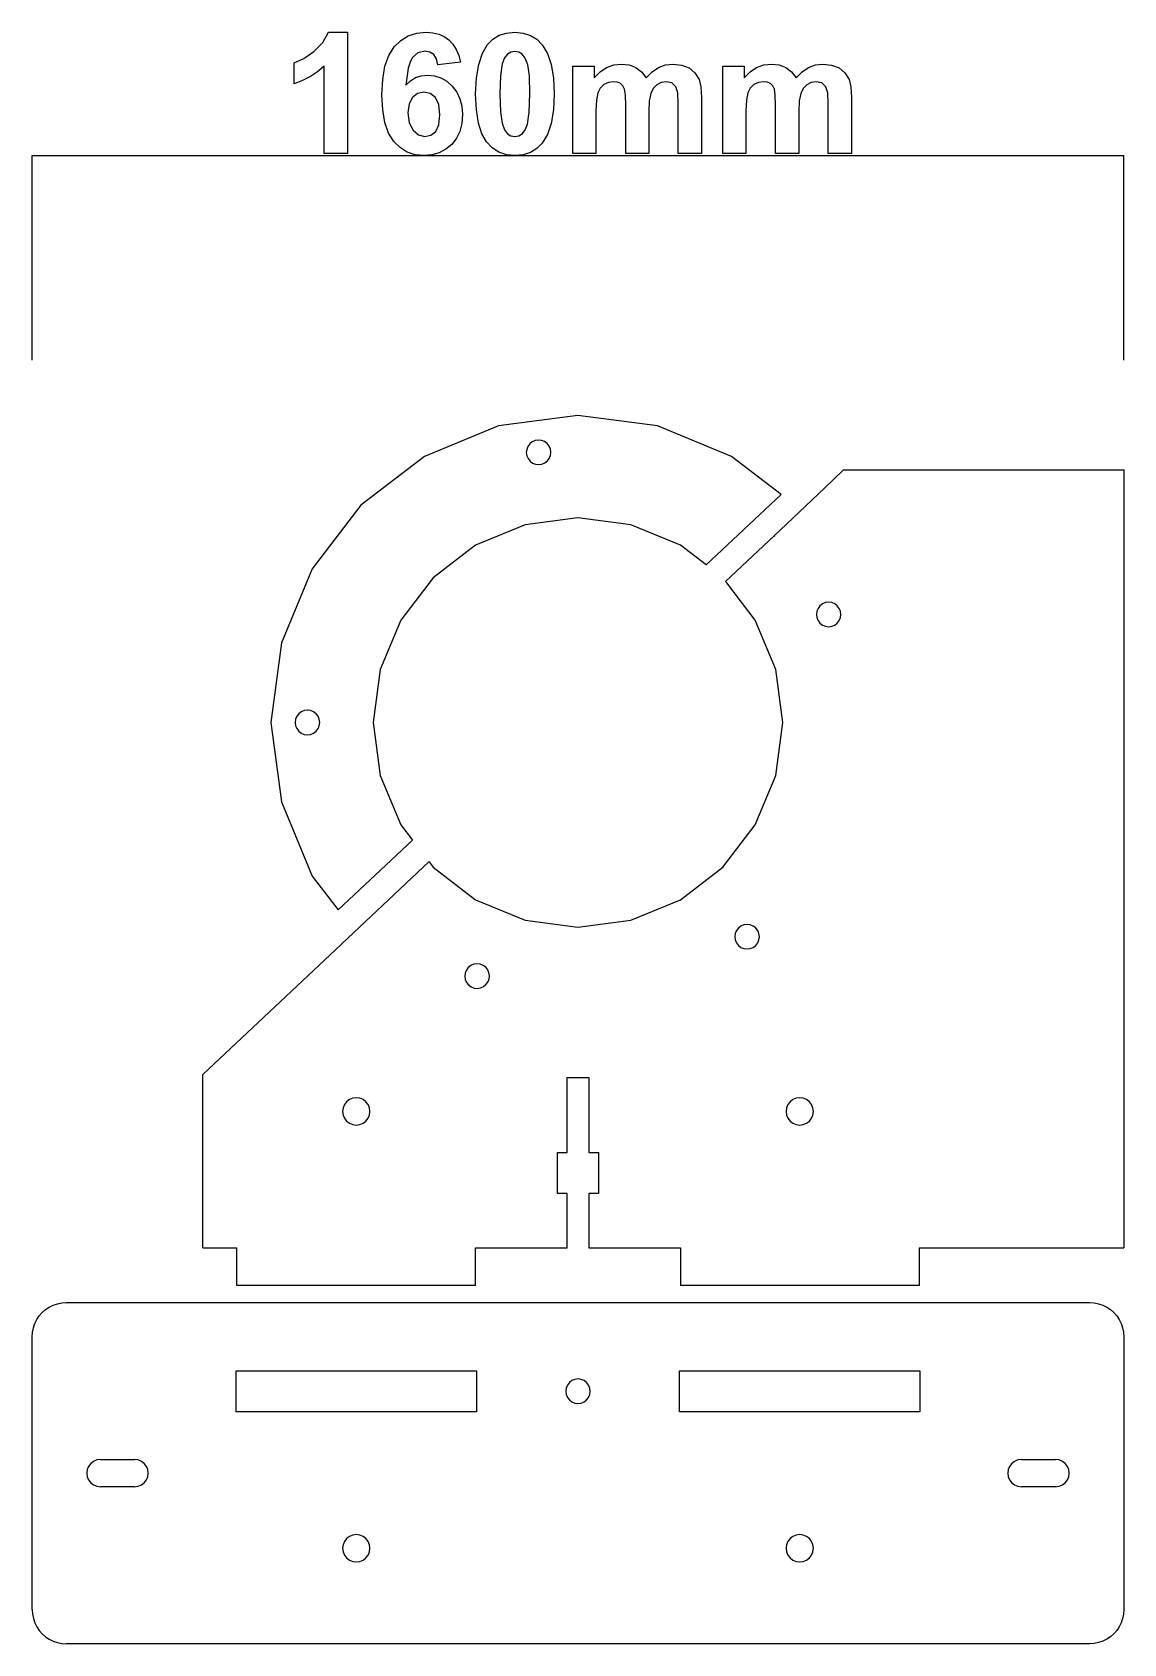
# Model space of a CAD drawing. Header units: metres. Extents: x 0 to 540, y -206 to 241.
# Drawn here: x 380 to 540, y 5 to 241.1 of the extents above; entities that cross this region are included whole.
import ezdxf

# ---------------------------------------------------------------- set-up
doc = ezdxf.new("R2010")
doc.units = ezdxf.units.M

msp = doc.modelspace()

# ---------------------------------------------------------------- linework, layer by layer
at = {"layer": '160mm'}
for p, q in [((422.62, 239.63, 0.09), (423.44, 241.14, 0.09)), ((423.44, 241.14, 0.09), (426.19, 241.14, 0.09)), ((426.19, 241.14, 0.09), (426.19, 223.37, 0.09)), ((435.13, 240.61, 0.09), (436.37, 241.01, 0.09)), ((436.37, 241.01, 0.09), (437.73, 241.14, 0.09)), ((437.73, 241.14, 0.09), (438.7, 241.07, 0.09)), ((438.7, 241.07, 0.09), (439.58, 240.86, 0.09)), ((448.46, 240.69, 0.09), (449.53, 241.03, 0.09)), ((449.53, 241.03, 0.09), (450.75, 241.14, 0.09)), ((450.75, 241.14, 0.09), (451.96, 241.03, 0.09)), ((451.96, 241.03, 0.09), (453.04, 240.68, 0.09)), ((421.3, 238.31, 0.09), (422.62, 239.63, 0.09)), ((432.28, 237.75, 0.09), (433.06, 238.99, 0.09)), ((433.06, 238.99, 0.09), (434.03, 239.93, 0.09)), ((434.03, 239.93, 0.09), (435.13, 240.61, 0.09)), ((439.58, 240.86, 0.09), (440.37, 240.51, 0.09)), ((440.37, 240.51, 0.09), (441.07, 240.01, 0.09)), ((441.07, 240.01, 0.09), (441.67, 239.39, 0.09)), ((441.67, 239.39, 0.09), (442.15, 238.63, 0.09)), ((442.15, 238.63, 0.09), (442.52, 237.75, 0.09)), ((445.98, 238.06, 0.09), (446.74, 239.33, 0.09)), ((446.74, 239.33, 0.09), (447.53, 240.12, 0.09)), ((447.53, 240.12, 0.09), (448.46, 240.69, 0.09)), ((453.04, 240.68, 0.09), (453.97, 240.11, 0.09)), ((453.97, 240.11, 0.09), (454.77, 239.31, 0.09)), ((454.77, 239.31, 0.09), (455.52, 238.04, 0.09)), ((418.42, 236.66, 0.09), (419.8, 237.29, 0.09)), ((418.42, 233.59, 0.09), (418.42, 236.66, 0.09)), ((419.8, 237.29, 0.09), (421.3, 238.31, 0.09)), ((422.8, 236.16, 0.09), (421.83, 235.34, 0.09)), ((422.8, 223.37, 0.09), (422.8, 236.16, 0.09)), ((431.38, 234.24, 0.09), (431.71, 236.17, 0.09)), ((431.71, 236.17, 0.09), (432.28, 237.75, 0.09)), ((435.38, 236.77, 0.09), (435.11, 235.9, 0.09)), ((435.71, 237.39, 0.09), (435.38, 236.77, 0.09)), ((436.54, 238.11, 0.09), (435.71, 237.39, 0.09)), ((437.53, 238.35, 0.09), (436.54, 238.11, 0.09)), ((438.26, 238.23, 0.09), (437.53, 238.35, 0.09)), ((438.85, 237.87, 0.09), (438.26, 238.23, 0.09)), ((439.26, 237.26, 0.09), (438.85, 237.87, 0.09)), ((439.47, 236.37, 0.09), (439.26, 237.26, 0.09)), ((442.76, 236.74, 0.09), (439.47, 236.37, 0.09)), ((442.52, 237.75, 0.09), (442.76, 236.74, 0.09)), ((445.11, 234.46, 0.09), (445.44, 236.43, 0.09)), ((445.44, 236.43, 0.09), (445.98, 238.06, 0.09)), ((448.9, 236.53, 0.09), (448.64, 234.77, 0.09)), ((449.22, 237.39, 0.09), (448.9, 236.53, 0.09)), ((449.65, 237.94, 0.09), (449.22, 237.39, 0.09)), ((450.17, 238.23, 0.09), (449.65, 237.94, 0.09)), ((450.75, 238.33, 0.09), (450.17, 238.23, 0.09)), ((451.33, 238.23, 0.09), (450.75, 238.33, 0.09)), ((451.84, 237.94, 0.09), (451.33, 238.23, 0.09)), ((452.28, 237.35, 0.09), (451.84, 237.94, 0.09)), ((452.63, 236.38, 0.09), (452.28, 237.35, 0.09)), ((452.87, 234.73, 0.09), (452.63, 236.38, 0.09)), ((455.52, 238.04, 0.09), (456.06, 236.42, 0.09)), ((456.06, 236.42, 0.09), (456.39, 234.44, 0.09)), ((459.24, 236.19, 0.09), (462.36, 236.19, 0.09)), ((459.24, 223.37, 0.09), (459.24, 236.19, 0.09)), ((462.36, 236.19, 0.09), (462.36, 234.44, 0.09)), ((464.2, 235.97, 0.09), (465.24, 236.36, 0.09)), ((465.24, 236.36, 0.09), (466.36, 236.48, 0.09)), ((466.36, 236.48, 0.09), (467.51, 236.36, 0.09)), ((467.51, 236.36, 0.09), (468.5, 235.98, 0.09)), ((471.8, 235.98, 0.09), (472.81, 236.36, 0.09)), ((472.81, 236.36, 0.09), (473.89, 236.48, 0.09)), ((473.89, 236.48, 0.09), (475.2, 236.34, 0.09)), ((475.2, 236.34, 0.09), (476.28, 235.91, 0.09)), ((481.22, 236.19, 0.09), (484.35, 236.19, 0.09)), ((481.22, 223.37, 0.09), (481.22, 236.19, 0.09)), ((484.35, 236.19, 0.09), (484.35, 234.44, 0.09)), ((486.18, 235.97, 0.09), (487.22, 236.36, 0.09)), ((487.22, 236.36, 0.09), (488.34, 236.48, 0.09)), ((488.34, 236.48, 0.09), (489.49, 236.36, 0.09)), ((489.49, 236.36, 0.09), (490.48, 235.98, 0.09)), ((493.79, 235.98, 0.09), (494.8, 236.36, 0.09)), ((494.8, 236.36, 0.09), (495.88, 236.48, 0.09)), ((495.88, 236.48, 0.09), (497.18, 236.34, 0.09)), ((497.18, 236.34, 0.09), (498.27, 235.91, 0.09)), ((419.64, 234.06, 0.09), (418.42, 233.59, 0.09)), ((420.78, 234.64, 0.09), (419.64, 234.06, 0.09)), ((421.83, 235.34, 0.09), (420.78, 234.64, 0.09)), ((431.26, 231.98, 0.09), (431.38, 234.24, 0.09)), ((435.11, 235.9, 0.09), (434.78, 233.37, 0.09)), ((434.78, 233.37, 0.09), (435.45, 234.02, 0.09)), ((435.45, 234.02, 0.09), (436.2, 234.49, 0.09)), ((436.2, 234.49, 0.09), (437.02, 234.77, 0.09)), ((437.02, 234.77, 0.09), (437.93, 234.87, 0.09)), ((437.93, 234.87, 0.09), (438.95, 234.76, 0.09)), ((438.95, 234.76, 0.09), (439.9, 234.46, 0.09)), ((439.9, 234.46, 0.09), (440.77, 233.96, 0.09)), ((440.77, 233.96, 0.09), (441.57, 233.25, 0.09)), ((445, 232.14, 0.09), (445.11, 234.46, 0.09)), ((448.64, 234.77, 0.09), (448.55, 232.1, 0.09)), ((452.95, 232.1, 0.09), (452.87, 234.73, 0.09)), ((456.39, 234.44, 0.09), (456.5, 232.1, 0.09)), ((462.36, 234.44, 0.09), (463.24, 235.34, 0.09)), ((463.24, 235.34, 0.09), (464.2, 235.97, 0.09)), ((464.47, 233.78, 0.09), (463.8, 233.46, 0.09)), ((465.21, 233.89, 0.09), (464.47, 233.78, 0.09)), ((465.8, 233.82, 0.09), (465.21, 233.89, 0.09)), ((466.24, 233.62, 0.09), (465.8, 233.82, 0.09)), ((468.5, 235.98, 0.09), (469.32, 235.34, 0.09)), ((469.32, 235.34, 0.09), (469.98, 234.44, 0.09)), ((469.98, 234.44, 0.09), (470.86, 235.34, 0.09)), ((470.86, 235.34, 0.09), (471.8, 235.98, 0.09)), ((472.9, 233.89, 0.09), (472.21, 233.78, 0.09)), ((473.75, 233.71, 0.09), (472.9, 233.89, 0.09)), ((476.28, 235.91, 0.09), (477.14, 235.2, 0.09)), ((477.14, 235.2, 0.09), (477.74, 234.23, 0.09)), ((477.74, 234.23, 0.09), (478.01, 233.15, 0.09)), ((484.35, 234.44, 0.09), (485.23, 235.34, 0.09)), ((485.23, 235.34, 0.09), (486.18, 235.97, 0.09)), ((486.45, 233.78, 0.09), (485.78, 233.46, 0.09)), ((487.2, 233.89, 0.09), (486.45, 233.78, 0.09)), ((487.78, 233.82, 0.09), (487.2, 233.89, 0.09)), ((488.23, 233.62, 0.09), (487.78, 233.82, 0.09)), ((490.48, 235.98, 0.09), (491.3, 235.34, 0.09)), ((491.3, 235.34, 0.09), (491.96, 234.44, 0.09)), ((491.96, 234.44, 0.09), (492.84, 235.34, 0.09)), ((492.84, 235.34, 0.09), (493.79, 235.98, 0.09)), ((494.89, 233.89, 0.09), (494.19, 233.78, 0.09)), ((495.74, 233.71, 0.09), (494.89, 233.89, 0.09)), ((498.27, 235.91, 0.09), (499.12, 235.2, 0.09)), ((499.12, 235.2, 0.09), (499.73, 234.23, 0.09)), ((499.73, 234.23, 0.09), (499.99, 233.15, 0.09)), ((431.37, 229.77, 0.09), (431.26, 231.98, 0.09)), ((435.74, 231.6, 0.09), (435.24, 230.65, 0.09)), ((436.49, 232.17, 0.09), (435.74, 231.6, 0.09)), ((437.4, 232.37, 0.09), (436.49, 232.17, 0.09)), ((438.33, 232.17, 0.09), (437.4, 232.37, 0.09)), ((439.09, 231.56, 0.09), (438.33, 232.17, 0.09)), ((439.59, 230.53, 0.09), (439.09, 231.56, 0.09)), ((441.57, 233.25, 0.09), (442.23, 232.38, 0.09)), ((442.23, 232.38, 0.09), (442.7, 231.39, 0.09)), ((445.1, 229.78, 0.09), (445, 232.14, 0.09)), ((448.55, 232.1, 0.09), (448.63, 229.47, 0.09)), ((452.86, 229.44, 0.09), (452.95, 232.1, 0.09)), ((456.5, 232.1, 0.09), (456.39, 229.77, 0.09)), ((462.9, 232.25, 0.09), (462.7, 231.19, 0.09)), ((463.26, 232.95, 0.09), (462.9, 232.25, 0.09)), ((463.8, 233.46, 0.09), (463.26, 232.95, 0.09)), ((466.57, 233.29, 0.09), (466.24, 233.62, 0.09)), ((466.81, 232.81, 0.09), (466.57, 233.29, 0.09)), ((466.94, 231.94, 0.09), (466.81, 232.81, 0.09)), ((466.99, 230.4, 0.09), (466.94, 231.94, 0.09)), ((470.66, 232.18, 0.09), (470.45, 231.1, 0.09)), ((471.02, 232.92, 0.09), (470.66, 232.18, 0.09)), ((471.56, 233.45, 0.09), (471.02, 232.92, 0.09)), ((472.21, 233.78, 0.09), (471.56, 233.45, 0.09)), ((474.35, 233.16, 0.09), (473.75, 233.71, 0.09)), ((474.61, 232.27, 0.09), (474.35, 233.16, 0.09)), ((474.7, 230.7, 0.09), (474.61, 232.27, 0.09)), ((478.01, 233.15, 0.09), (478.09, 231.57, 0.09)), ((478.09, 231.57, 0.09), (478.09, 223.37, 0.09)), ((484.88, 232.25, 0.09), (484.68, 231.19, 0.09)), ((485.24, 232.95, 0.09), (484.88, 232.25, 0.09)), ((485.78, 233.46, 0.09), (485.24, 232.95, 0.09)), ((488.56, 233.29, 0.09), (488.23, 233.62, 0.09)), ((488.79, 232.81, 0.09), (488.56, 233.29, 0.09)), ((488.92, 231.94, 0.09), (488.79, 232.81, 0.09)), ((488.97, 230.4, 0.09), (488.92, 231.94, 0.09)), ((492.64, 232.18, 0.09), (492.43, 231.1, 0.09)), ((493.01, 232.92, 0.09), (492.64, 232.18, 0.09)), ((493.55, 233.45, 0.09), (493.01, 232.92, 0.09)), ((494.19, 233.78, 0.09), (493.55, 233.45, 0.09)), ((496.33, 233.16, 0.09), (495.74, 233.71, 0.09)), ((496.6, 232.27, 0.09), (496.33, 233.16, 0.09)), ((496.68, 230.7, 0.09), (496.6, 232.27, 0.09)), ((499.99, 233.15, 0.09), (500.08, 231.57, 0.09)), ((500.08, 231.57, 0.09), (500.08, 223.37, 0.09)), ((431.7, 227.9, 0.09), (431.37, 229.77, 0.09)), ((435.24, 230.65, 0.09), (435.07, 229.34, 0.09)), ((435.07, 229.34, 0.09), (435.26, 227.87, 0.09)), ((439.76, 229.03, 0.09), (439.59, 230.53, 0.09)), ((442.7, 231.39, 0.09), (442.99, 230.29, 0.09)), ((443.08, 229.07, 0.09), (442.98, 227.78, 0.09)), ((442.99, 230.29, 0.09), (443.08, 229.07, 0.09)), ((445.4, 227.82, 0.09), (445.1, 229.78, 0.09)), ((448.63, 229.47, 0.09), (448.87, 227.82, 0.09)), ((452.6, 227.68, 0.09), (452.86, 229.44, 0.09)), ((456.39, 229.77, 0.09), (456.06, 227.78, 0.09)), ((462.7, 231.19, 0.09), (462.63, 229.6, 0.09)), ((462.63, 229.6, 0.09), (462.63, 223.37, 0.09)), ((466.99, 223.37, 0.09), (466.99, 230.4, 0.09)), ((470.45, 231.1, 0.09), (470.38, 229.53, 0.09)), ((470.38, 229.53, 0.09), (470.38, 223.37, 0.09)), ((474.7, 223.37, 0.09), (474.7, 230.7, 0.09)), ((484.68, 231.19, 0.09), (484.61, 229.6, 0.09)), ((484.61, 229.6, 0.09), (484.61, 223.37, 0.09)), ((488.97, 223.37, 0.09), (488.97, 230.4, 0.09)), ((492.43, 231.1, 0.09), (492.36, 229.53, 0.09)), ((492.36, 229.53, 0.09), (492.36, 223.37, 0.09)), ((496.68, 223.37, 0.09), (496.68, 230.7, 0.09)), ((432.24, 226.36, 0.09), (431.7, 227.9, 0.09)), ((435.26, 227.87, 0.09), (435.83, 226.78, 0.09)), ((435.83, 226.78, 0.09), (436.64, 226.11, 0.09)), ((439.14, 226.62, 0.09), (439.61, 227.59, 0.09)), ((439.61, 227.59, 0.09), (439.76, 229.03, 0.09)), ((442.98, 227.78, 0.09), (442.68, 226.62, 0.09)), ((445.89, 226.24, 0.09), (445.4, 227.82, 0.09)), ((448.87, 227.82, 0.09), (449.22, 226.85, 0.09)), ((449.22, 226.85, 0.09), (449.66, 226.27, 0.09)), ((451.85, 226.28, 0.09), (452.28, 226.82, 0.09)), ((452.28, 226.82, 0.09), (452.6, 227.68, 0.09)), ((456.06, 227.78, 0.09), (455.52, 226.16, 0.09)), ((432.99, 225.15, 0.09), (432.24, 226.36, 0.09)), ((433.91, 224.24, 0.09), (432.99, 225.15, 0.09)), ((436.64, 226.11, 0.09), (437.57, 225.88, 0.09)), ((437.57, 225.88, 0.09), (438.43, 226.07, 0.09)), ((438.43, 226.07, 0.09), (439.14, 226.62, 0.09)), ((441.49, 224.71, 0.09), (440.64, 223.99, 0.09)), ((442.19, 225.6, 0.09), (441.49, 224.71, 0.09)), ((442.68, 226.62, 0.09), (442.19, 225.6, 0.09)), ((446.58, 225.06, 0.09), (445.89, 226.24, 0.09)), ((447.44, 224.19, 0.09), (446.58, 225.06, 0.09)), ((449.66, 226.27, 0.09), (450.17, 225.98, 0.09)), ((450.17, 225.98, 0.09), (450.75, 225.88, 0.09)), ((450.75, 225.88, 0.09), (451.33, 225.98, 0.09)), ((451.33, 225.98, 0.09), (451.85, 226.28, 0.09)), ((454.76, 224.88, 0.09), (453.97, 224.09, 0.09)), ((455.52, 226.16, 0.09), (454.76, 224.88, 0.09)), ((426.19, 223.37, 0.09), (422.8, 223.37, 0.09)), ((434.96, 223.59, 0.09), (433.91, 224.24, 0.09)), ((436.12, 223.2, 0.09), (434.96, 223.59, 0.09)), ((437.4, 223.07, 0.09), (436.12, 223.2, 0.09)), ((438.59, 223.17, 0.09), (437.4, 223.07, 0.09)), ((439.67, 223.48, 0.09), (438.59, 223.17, 0.09)), ((440.64, 223.99, 0.09), (439.67, 223.48, 0.09)), ((448.42, 223.57, 0.09), (447.44, 224.19, 0.09)), ((449.52, 223.19, 0.09), (448.42, 223.57, 0.09)), ((450.75, 223.07, 0.09), (449.52, 223.19, 0.09)), ((451.96, 223.18, 0.09), (450.75, 223.07, 0.09)), ((453.04, 223.52, 0.09), (451.96, 223.18, 0.09)), ((453.97, 224.09, 0.09), (453.04, 223.52, 0.09)), ((462.63, 223.37, 0.09), (459.24, 223.37, 0.09)), ((470.38, 223.37, 0.09), (466.99, 223.37, 0.09)), ((478.09, 223.37, 0.09), (474.7, 223.37, 0.09)), ((484.61, 223.37, 0.09), (481.22, 223.37, 0.09)), ((492.36, 223.37, 0.09), (488.97, 223.37, 0.09)), ((500.08, 223.37, 0.09), (496.68, 223.37, 0.09))]:
    msp.add_line(p, q, dxfattribs=at)
at = {"layer": 'Layer0'}
for p, q in [((380, 193.07), (380, 223.07)), ((380, 223.07), (540, 223.07)), ((540, 193.07), (540, 223.07)), ((460, 185), (448.35, 183.47)), ((471.65, 183.47), (460, 185)), ((448.35, 183.47), (437.5, 178.97)), ((482.5, 178.97), (471.65, 183.47)), ((452.48, 180.02), (452.42, 179.56)), ((452.42, 179.56), (452.49, 179.09)), ((452.65, 180.46), (452.48, 180.02)), ((452.93, 180.84), (452.65, 180.46)), ((453.3, 181.13), (452.93, 180.84)), ((453.73, 181.31), (453.3, 181.13)), ((454.2, 181.38), (453.73, 181.31)), ((454.66, 181.33), (454.2, 181.38)), ((455.1, 181.15), (454.66, 181.33)), ((455.48, 180.87), (455.1, 181.15)), ((455.77, 180.5), (455.48, 180.87)), ((455.96, 180.07), (455.77, 180.5)), ((456.02, 179.61), (455.96, 180.07)), ((455.97, 179.14), (456.02, 179.61)), ((437.5, 178.97), (428.18, 171.82)), ((452.49, 179.09), (452.68, 178.66)), ((452.68, 178.66), (452.97, 178.29)), ((452.97, 178.29), (453.35, 178.01)), ((453.35, 178.01), (453.78, 177.84)), ((453.78, 177.84), (454.25, 177.78)), ((454.25, 177.78), (454.71, 177.85)), ((454.71, 177.85), (455.15, 178.03)), ((455.15, 178.03), (455.51, 178.33)), ((455.51, 178.33), (455.79, 178.7)), ((455.79, 178.7), (455.97, 179.14)), ((489.77, 173.39), (482.5, 178.97)), ((496.14, 174.33), (498.9, 177)), ((498.9, 177), (540, 177)), ((540, 177), (540, 63)), ((478.77, 163.08), (489.77, 173.39)), ((488.75, 167.36), (496.14, 174.33)), ((428.18, 171.82), (421.03, 162.5)), ((452.24, 168.98), (445, 165.98)), ((460, 170), (452.24, 168.98)), ((467.76, 168.98), (460, 170)), ((475, 165.98), (467.76, 168.98)), ((445, 165.98), (438.79, 161.21)), ((478.77, 163.08), (475, 165.98)), ((481.64, 160.65), (488.75, 167.36)), ((488.85, 167.26), (488.75, 167.36)), ((421.03, 162.5), (416.53, 151.65)), ((438.79, 161.21), (434.02, 155)), ((481.8, 160.44), (481.64, 160.65)), ((485.98, 155), (481.8, 160.44)), ((495, 156.29), (494.94, 155.82)), ((495.18, 156.72), (495, 156.29)), ((495.46, 157.1), (495.18, 156.72)), ((495.82, 157.37), (495.46, 157.1)), ((495.84, 157.38), (495.82, 157.37)), ((496.27, 157.56), (495.84, 157.38)), ((496.74, 157.62), (496.27, 157.56)), ((497.2, 157.56), (496.74, 157.62)), ((497.64, 157.38), (497.2, 157.56)), ((498.01, 157.1), (497.64, 157.38)), ((498.3, 156.72), (498.01, 157.1)), ((498.48, 156.29), (498.3, 156.72)), ((498.54, 155.82), (498.48, 156.29)), ((434.02, 155), (431.02, 147.76)), ((488.98, 147.76), (485.98, 155)), ((494.94, 155.82), (495, 155.36)), ((495, 155.36), (495.18, 154.92)), ((495.18, 154.92), (495.46, 154.55)), ((495.46, 154.55), (495.84, 154.27)), ((495.84, 154.27), (496.27, 154.09)), ((496.27, 154.09), (496.74, 154.02)), ((496.74, 154.02), (497.2, 154.09)), ((497.2, 154.09), (497.23, 154.1)), ((497.23, 154.1), (497.64, 154.27)), ((497.64, 154.27), (498.01, 154.55)), ((498.01, 154.55), (498.3, 154.92)), ((498.3, 154.92), (498.48, 155.36)), ((498.48, 155.36), (498.54, 155.82)), ((416.53, 151.65), (415, 140)), ((431.02, 147.76), (430, 140)), ((490, 140), (488.98, 147.76)), ((419.87, 141.74), (419.44, 141.56)), ((420.31, 141.8), (419.87, 141.74)), ((420.34, 141.8), (420.31, 141.8)), ((420.8, 141.74), (420.34, 141.8)), ((421.24, 141.56), (420.8, 141.74)), ((415, 140), (416.53, 128.35)), ((418.6, 140.47), (418.54, 140)), ((418.54, 140), (418.6, 139.53)), ((418.78, 140.9), (418.6, 140.47)), ((418.6, 139.53), (418.78, 139.1)), ((419.07, 141.27), (418.78, 140.9)), ((419.44, 141.56), (419.07, 141.27)), ((421.61, 141.27), (421.24, 141.56)), ((421.9, 140.9), (421.61, 141.27)), ((422.08, 140.47), (421.9, 140.9)), ((421.9, 139.1), (422.08, 139.53)), ((422.14, 140), (422.08, 140.47)), ((422.08, 139.53), (422.14, 140)), ((430, 140), (431.02, 132.24)), ((488.98, 132.24), (490, 140)), ((418.78, 139.1), (419.07, 138.73)), ((419.07, 138.73), (419.44, 138.44)), ((419.44, 138.44), (419.87, 138.26)), ((419.87, 138.26), (420.34, 138.2)), ((420.34, 138.2), (420.36, 138.2)), ((420.36, 138.2), (420.8, 138.26)), ((420.8, 138.26), (421.24, 138.44)), ((421.24, 138.44), (421.61, 138.73)), ((421.61, 138.73), (421.9, 139.1)), ((431.02, 132.24), (434.02, 125)), ((485.98, 125), (488.98, 132.24)), ((416.53, 128.35), (421.03, 117.5)), ((434.02, 125), (435.75, 122.75)), ((481.21, 118.79), (485.98, 125)), ((424.85, 112.53), (435.75, 122.75)), ((423.66, 105.93), (438.16, 119.61)), ((438.16, 119.61), (438.2, 119.56)), ((438.2, 119.56), (438.79, 118.79)), ((438.79, 118.79), (445, 114.02)), ((475, 114.02), (481.21, 118.79)), ((421.03, 117.5), (424.85, 112.53)), ((445, 114.02), (452.24, 111.02)), ((467.76, 111.02), (475, 114.02)), ((452.24, 111.02), (460, 110)), ((460, 110), (467.76, 111.02)), ((483.05, 109.08), (482.99, 108.61)), ((483.23, 109.51), (483.05, 109.08)), ((483.52, 109.88), (483.23, 109.51)), ((483.89, 110.17), (483.52, 109.88)), ((484.33, 110.35), (483.89, 110.17)), ((484.79, 110.41), (484.33, 110.35)), ((485.26, 110.35), (484.79, 110.41)), ((485.69, 110.17), (485.26, 110.35)), ((486.05, 109.9), (485.69, 110.17)), ((486.07, 109.88), (486.05, 109.9)), ((486.35, 109.51), (486.07, 109.88)), ((486.53, 109.08), (486.35, 109.51)), ((486.59, 108.61), (486.53, 109.08)), ((482.99, 108.61), (483.05, 108.14)), ((483.05, 108.14), (483.23, 107.71)), ((483.23, 107.71), (483.25, 107.69)), ((483.25, 107.69), (483.52, 107.34)), ((483.52, 107.34), (483.89, 107.05)), ((483.89, 107.05), (484.33, 106.87)), ((484.33, 106.87), (484.79, 106.81)), ((484.79, 106.81), (485.26, 106.87)), ((485.26, 106.87), (485.69, 107.05)), ((485.69, 107.05), (486.07, 107.34)), ((486.07, 107.34), (486.35, 107.71)), ((486.35, 107.71), (486.53, 108.14)), ((486.53, 108.14), (486.59, 108.61)), ((423.66, 105.93), (405, 88.44)), ((443.92, 104.09), (443.64, 103.71)), ((444.29, 104.38), (443.92, 104.09)), ((444.72, 104.57), (444.29, 104.38)), ((445.19, 104.63), (444.72, 104.57)), ((445.65, 104.58), (445.19, 104.63)), ((446.09, 104.41), (445.65, 104.58)), ((446.47, 104.12), (446.09, 104.41)), ((446.76, 103.76), (446.47, 104.12)), ((443.47, 103.28), (443.41, 102.81)), ((443.41, 102.81), (443.48, 102.34)), ((443.64, 103.71), (443.47, 103.28)), ((443.48, 102.34), (443.67, 101.91)), ((443.67, 101.91), (443.96, 101.54)), ((443.96, 101.54), (444.33, 101.26)), ((446.13, 101.29), (446.5, 101.58)), ((446.5, 101.58), (446.78, 101.96)), ((446.94, 103.32), (446.76, 103.76)), ((446.78, 101.96), (446.96, 102.39)), ((447.01, 102.86), (446.94, 103.32)), ((446.96, 102.39), (447.01, 102.86)), ((444.33, 101.26), (444.77, 101.09)), ((444.77, 101.09), (445.24, 101.03)), ((445.24, 101.03), (445.7, 101.1)), ((445.7, 101.1), (446.13, 101.29)), ((405, 63), (405, 88.44)), ((458.4, 88), (461.6, 88)), ((458.4, 77), (458.4, 88)), ((461.6, 88), (461.6, 77)), ((425.57, 83.52), (425.5, 83)), ((425.5, 83), (425.57, 82.48)), ((425.77, 84), (425.57, 83.52)), ((426.09, 84.41), (425.77, 84)), ((426.5, 84.73), (426.09, 84.41)), ((426.98, 84.93), (426.5, 84.73)), ((427.5, 85), (426.98, 84.93)), ((428.02, 84.93), (427.5, 85)), ((428.5, 84.73), (428.02, 84.93)), ((428.91, 84.41), (428.5, 84.73)), ((429.23, 84), (428.91, 84.41)), ((429.43, 83.52), (429.23, 84)), ((429.5, 83), (429.43, 83.52)), ((429.43, 82.48), (429.5, 83)), ((490.57, 83.52), (490.5, 83)), ((490.5, 83), (490.57, 82.48)), ((490.77, 84), (490.57, 83.52)), ((491.09, 84.41), (490.77, 84)), ((491.5, 84.73), (491.09, 84.41)), ((491.98, 84.93), (491.5, 84.73)), ((492.5, 85), (491.98, 84.93)), ((493.02, 84.93), (492.5, 85)), ((493.5, 84.73), (493.02, 84.93)), ((493.91, 84.41), (493.5, 84.73)), ((494.23, 84), (493.91, 84.41)), ((494.43, 83.52), (494.23, 84)), ((494.5, 83), (494.43, 83.52)), ((494.43, 82.48), (494.5, 83)), ((425.57, 82.48), (425.77, 82)), ((425.77, 82), (426.09, 81.59)), ((426.09, 81.59), (426.5, 81.27)), ((426.5, 81.27), (426.98, 81.07)), ((426.98, 81.07), (427.5, 81)), ((427.5, 81), (428.02, 81.07)), ((428.02, 81.07), (428.5, 81.27)), ((428.5, 81.27), (428.91, 81.59)), ((428.91, 81.59), (429.23, 82)), ((429.23, 82), (429.43, 82.48)), ((490.57, 82.48), (490.77, 82)), ((490.77, 82), (491.09, 81.59)), ((491.09, 81.59), (491.5, 81.27)), ((491.5, 81.27), (491.98, 81.07)), ((491.98, 81.07), (492.5, 81)), ((492.5, 81), (493.02, 81.07)), ((493.02, 81.07), (493.5, 81.27)), ((493.5, 81.27), (493.91, 81.59)), ((493.91, 81.59), (494.23, 82)), ((494.23, 82), (494.43, 82.48)), ((457, 77), (458.4, 77)), ((457, 71), (457, 77)), ((461.6, 77), (463, 77)), ((463, 77), (463, 71)), ((458.4, 71), (457, 71)), ((458.4, 63), (458.4, 71)), ((461.6, 71), (461.6, 63)), ((463, 71), (461.6, 71)), ((405, 63), (410, 63)), ((410, 57.5), (410, 63)), ((445, 63), (458.4, 63)), ((445, 57.5), (445, 63)), ((461.6, 63), (475, 63)), ((475, 63), (475, 57.5)), ((510, 63), (540, 63)), ((510, 63), (510, 57.5)), ((445, 57.5), (410, 57.5)), ((510, 57.5), (475, 57.5)), ((381.96, 53.97), (382.5, 54.33)), ((382.5, 54.33), (383.09, 54.62)), ((383.09, 54.62), (383.71, 54.83)), ((383.71, 54.83), (384.35, 54.96)), ((384.35, 54.96), (385, 55)), ((385, 55), (535, 55)), ((535, 55), (535.65, 54.96)), ((535.65, 54.96), (536.29, 54.83)), ((536.29, 54.83), (536.91, 54.62)), ((536.91, 54.62), (537.5, 54.33)), ((537.5, 54.33), (538.04, 53.97)), ((380.38, 51.91), (380.67, 52.5)), ((380.67, 52.5), (381.03, 53.04)), ((381.03, 53.04), (381.46, 53.54)), ((381.46, 53.54), (381.96, 53.97)), ((538.04, 53.97), (538.54, 53.54)), ((538.54, 53.54), (538.97, 53.04)), ((538.97, 53.04), (539.33, 52.5)), ((539.33, 52.5), (539.62, 51.91)), ((380, 50), (380.04, 50.65)), ((380, 10), (380, 50)), ((380.04, 50.65), (380.17, 51.29)), ((380.17, 51.29), (380.38, 51.91)), ((539.62, 51.91), (539.83, 51.29)), ((539.83, 51.29), (539.96, 50.65)), ((539.96, 50.65), (540, 50)), ((540, 50), (540, 10)), ((409.9, 39), (409.9, 45)), ((409.9, 45), (445.1, 45)), ((445.1, 45), (445.1, 39)), ((474.9, 39), (474.9, 45)), ((474.9, 45), (510.1, 45)), ((510.1, 45), (510.1, 39)), ((458.44, 42.9), (458.26, 42.47)), ((458.73, 43.27), (458.44, 42.9)), ((459.1, 43.56), (458.73, 43.27)), ((459.53, 43.74), (459.1, 43.56)), ((460, 43.8), (459.53, 43.74)), ((460.47, 43.74), (460, 43.8)), ((460.9, 43.56), (460.47, 43.74)), ((461.27, 43.27), (460.9, 43.56)), ((461.56, 42.9), (461.27, 43.27)), ((461.74, 42.47), (461.56, 42.9)), ((458.26, 42.47), (458.2, 42)), ((458.2, 42), (458.26, 41.53)), ((458.26, 41.53), (458.44, 41.1)), ((458.44, 41.1), (458.73, 40.73)), ((458.73, 40.73), (459.1, 40.44)), ((459.1, 40.44), (459.53, 40.26)), ((459.53, 40.26), (460, 40.2)), ((460, 40.2), (460.47, 40.26)), ((460.47, 40.26), (460.9, 40.44)), ((460.9, 40.44), (461.27, 40.73)), ((461.27, 40.73), (461.56, 41.1)), ((461.56, 41.1), (461.74, 41.53)), ((461.8, 42), (461.74, 42.47)), ((461.74, 41.53), (461.8, 42)), ((445.1, 39), (409.9, 39)), ((510.1, 39), (474.9, 39)), ((388.27, 31), (388.07, 30.52)), ((388.59, 31.41), (388.27, 31)), ((389, 31.73), (388.59, 31.41)), ((389.48, 31.93), (389, 31.73)), ((390, 32), (389.48, 31.93)), ((390, 32), (395, 32)), ((395.52, 31.93), (395, 32)), ((396, 31.73), (395.52, 31.93)), ((396.41, 31.41), (396, 31.73)), ((396.73, 31), (396.41, 31.41)), ((396.93, 30.52), (396.73, 31)), ((523.27, 31), (523.07, 30.52)), ((523.59, 31.41), (523.27, 31)), ((524, 31.73), (523.59, 31.41)), ((524.48, 31.93), (524, 31.73)), ((525, 32), (524.48, 31.93)), ((525, 32), (530, 32)), ((530.52, 31.93), (530, 32)), ((531, 31.73), (530.52, 31.93)), ((531.41, 31.41), (531, 31.73)), ((531.73, 31), (531.41, 31.41)), ((531.93, 30.52), (531.73, 31)), ((388.07, 30.52), (388, 30)), ((388, 30), (388.07, 29.48)), ((388.07, 29.48), (388.27, 29)), ((388.27, 29), (388.59, 28.59)), ((388.59, 28.59), (389, 28.27)), ((396, 28.27), (396.41, 28.59)), ((396.41, 28.59), (396.73, 29)), ((396.73, 29), (396.93, 29.48)), ((397, 30), (396.93, 30.52)), ((396.93, 29.48), (397, 30)), ((523.07, 30.52), (523, 30)), ((523, 30), (523.07, 29.48)), ((523.07, 29.48), (523.27, 29)), ((523.27, 29), (523.59, 28.59)), ((523.59, 28.59), (524, 28.27)), ((531, 28.27), (531.41, 28.59)), ((531.41, 28.59), (531.73, 29)), ((531.73, 29), (531.93, 29.48)), ((532, 30), (531.93, 30.52)), ((531.93, 29.48), (532, 30)), ((389, 28.27), (389.48, 28.07)), ((389.48, 28.07), (390, 28)), ((395, 28), (390, 28)), ((395, 28), (395.52, 28.07)), ((395.52, 28.07), (396, 28.27)), ((524, 28.27), (524.48, 28.07)), ((524.48, 28.07), (525, 28)), ((530, 28), (525, 28)), ((530, 28), (530.52, 28.07)), ((530.52, 28.07), (531, 28.27)), ((425.57, 19.52), (425.5, 19)), ((425.5, 19), (425.57, 18.48)), ((425.77, 20), (425.57, 19.52)), ((426.09, 20.41), (425.77, 20)), ((426.5, 20.73), (426.09, 20.41)), ((426.98, 20.93), (426.5, 20.73)), ((427.5, 21), (426.98, 20.93)), ((428.02, 20.93), (427.5, 21)), ((428.5, 20.73), (428.02, 20.93)), ((428.91, 20.41), (428.5, 20.73)), ((429.23, 20), (428.91, 20.41)), ((429.43, 19.52), (429.23, 20)), ((429.5, 19), (429.43, 19.52)), ((429.43, 18.48), (429.5, 19)), ((490.57, 19.52), (490.5, 19)), ((490.5, 19), (490.57, 18.48)), ((490.77, 20), (490.57, 19.52)), ((491.09, 20.41), (490.77, 20)), ((491.5, 20.73), (491.09, 20.41)), ((491.98, 20.93), (491.5, 20.73)), ((492.5, 21), (491.98, 20.93)), ((493.02, 20.93), (492.5, 21)), ((493.5, 20.73), (493.02, 20.93)), ((493.91, 20.41), (493.5, 20.73)), ((494.23, 20), (493.91, 20.41)), ((494.43, 19.52), (494.23, 20)), ((494.5, 19), (494.43, 19.52)), ((494.43, 18.48), (494.5, 19)), ((425.57, 18.48), (425.77, 18)), ((425.77, 18), (426.09, 17.59)), ((426.09, 17.59), (426.5, 17.27)), ((426.5, 17.27), (426.98, 17.07)), ((426.98, 17.07), (427.5, 17)), ((427.5, 17), (428.02, 17.07)), ((428.02, 17.07), (428.5, 17.27)), ((428.5, 17.27), (428.91, 17.59)), ((428.91, 17.59), (429.23, 18)), ((429.23, 18), (429.43, 18.48)), ((490.57, 18.48), (490.77, 18)), ((490.77, 18), (491.09, 17.59)), ((491.09, 17.59), (491.5, 17.27)), ((491.5, 17.27), (491.98, 17.07)), ((491.98, 17.07), (492.5, 17)), ((492.5, 17), (493.02, 17.07)), ((493.02, 17.07), (493.5, 17.27)), ((493.5, 17.27), (493.91, 17.59)), ((493.91, 17.59), (494.23, 18)), ((494.23, 18), (494.43, 18.48)), ((380, 10), (380.04, 9.35)), ((540, 10), (539.96, 9.35)), ((380.04, 9.35), (380.17, 8.71)), ((380.17, 8.71), (380.38, 8.09)), ((380.38, 8.09), (380.67, 7.5)), ((380.67, 7.5), (381.03, 6.96)), ((539.33, 7.5), (538.97, 6.96)), ((539.62, 8.09), (539.33, 7.5)), ((539.83, 8.71), (539.62, 8.09)), ((539.96, 9.35), (539.83, 8.71)), ((381.03, 6.96), (381.46, 6.46)), ((381.46, 6.46), (381.96, 6.03)), ((381.96, 6.03), (382.5, 5.67)), ((382.5, 5.67), (383.09, 5.38)), ((383.09, 5.38), (383.71, 5.17)), ((383.71, 5.17), (384.35, 5.04)), ((384.35, 5.04), (385, 5)), ((535, 5), (385, 5)), ((535.65, 5.04), (535, 5)), ((536.29, 5.17), (535.65, 5.04)), ((536.91, 5.38), (536.29, 5.17)), ((537.5, 5.67), (536.91, 5.38)), ((538.04, 6.03), (537.5, 5.67)), ((538.54, 6.46), (538.04, 6.03)), ((538.97, 6.96), (538.54, 6.46))]:
    msp.add_line(p, q, dxfattribs=at)

doc.saveas('drawing.dxf')
